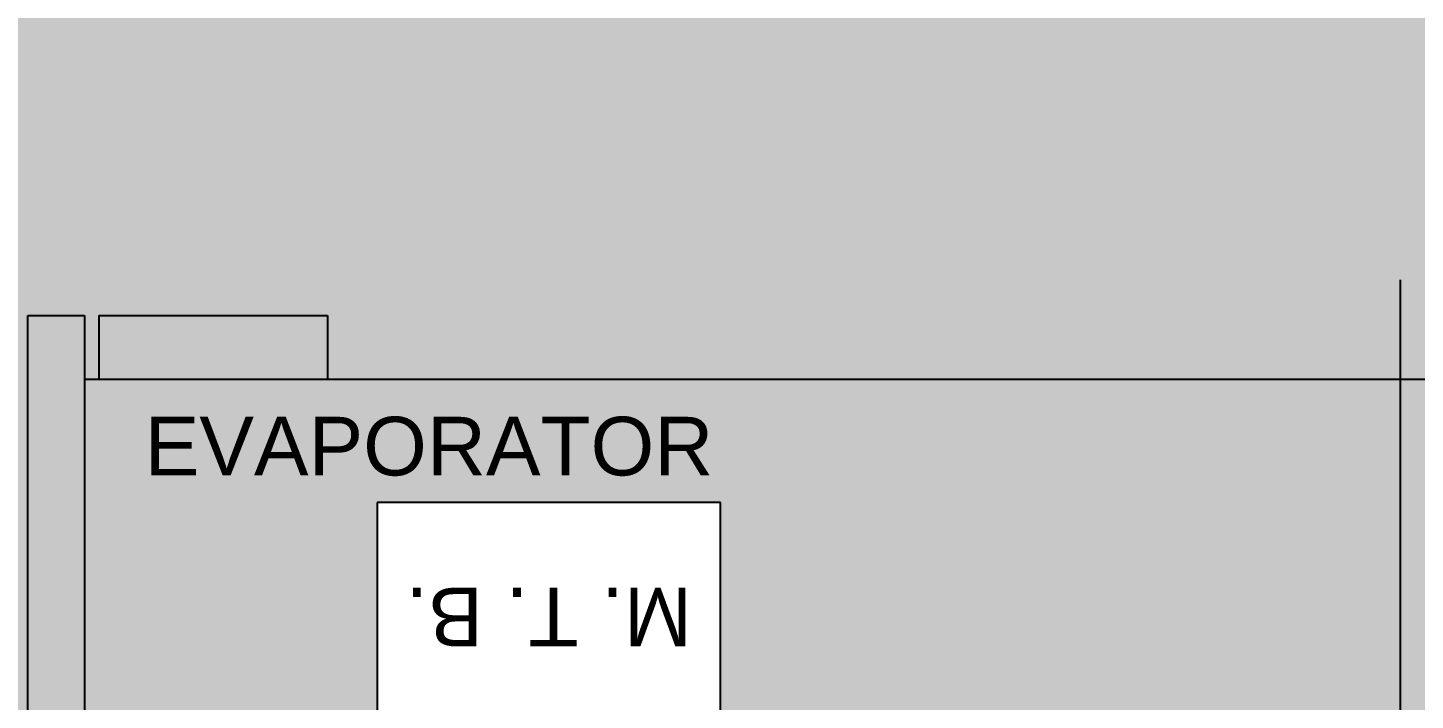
# Model space of a CAD drawing. Extents: x -18489 to 195597, y -1599 to 112111.
# Drawn here: x -14792.1 to -14545.8, y 3130.6 to 3249.9 of the extents above; entities that cross this region are included whole.
import ezdxf

# ---------------------------------------------------------------- set-up
doc = ezdxf.new("R2010")
doc.units = 0
doc.header["$LTSCALE"] = 100
for name, color, linetype in [('188K-SM-03-F10-MECH-EQ-Y2257103$0$0 Xref', 8, 'Continuous'), ('188K-SM-03-F10-MECH-EQ-Y2257103$0$M-EQU-FOUNDATION', 8, 'Continuous'), ('188K-SM-03-F10-MECH-EQ-Y2257103$0$Micron CUP L10 HVAC EQU$0$M-MECH-EQU', 136, 'Continuous'), ('188K-SM-03-F10-MECH-EQ-Y2257103$0$Micron CUP L10 HVAC EQU$0$M-PHASE1 AREA', 252, 'Continuous')]:
    doc.layers.add(name, color=color, linetype=linetype)
doc.styles.add('188K-SM-03-F10-MECH-EQ-Y2257103$0$Micron CUP L10 HVAC EQU$0$Standard', font='arial.ttf')

# ---------------------------------------------------------------- blocks, each defined once
blk = doc.blocks.new('188K-SM-03-F10-MECH-EQ-Y2257103$0$Micron CUP L10 HVAC EQU$0$A$C0c53ceb0')
at = {"layer": '188K-SM-03-F10-MECH-EQ-Y2257103$0$Micron CUP L10 HVAC EQU$0$M-PHASE1 AREA'}
for p, q in [((15946.39442, 22878.08583), (15946.39442, 19633.4986)), ((13510.46054, 22814.65005), (13611.15446, 22814.65005)), ((13510.46054, 19696.93438), (13510.46054, 22814.65005)), ((13611.15446, 22814.65005), (13611.15446, 21143.4106)), ((13636.52877, 22814.65005), (14042.51778, 22814.65005)), ((13636.52877, 22814.65005), (13636.52877, 22701.81891)), ((14042.51778, 22814.65005), (14042.51778, 22701.81891)), ((13611.15446, 22701.81891), (17156.19497, 22701.81891))]:
    blk.add_line(p, q, dxfattribs=at)
at = {"layer": '188K-SM-03-F10-MECH-EQ-Y2257103$0$Micron CUP L10 HVAC EQU$0$M-PHASE1 AREA', "insert": (13718.14891, 22634.89982), "char_height": 104.034676, "attachment_point": 1, "style": '188K-SM-03-F10-MECH-EQ-Y2257103$0$Micron CUP L10 HVAC EQU$0$Standard'}
blk.add_mtext('EVAPORATOR', dxfattribs=at)
blk.add_wipeout([(14739.87578, 22482.55675), (14130.89231, 22482.55675), (14130.89231, 22076.56777), (14739.87578, 22076.56777)]).dxf.layer = '188K-SM-03-F10-MECH-EQ-Y2257103$0$Micron CUP L10 HVAC EQU$0$M-PHASE1 AREA'
at = {"layer": '188K-SM-03-F10-MECH-EQ-Y2257103$0$Micron CUP L10 HVAC EQU$0$M-PHASE1 AREA'}
for p, q in [((14739.87578, 22482.55675), (14130.89231, 22482.55675)), ((14130.89231, 22482.55675), (14130.89231, 22076.56777)), ((14739.87578, 22076.56777), (14739.87578, 22482.55675))]:
    blk.add_line(p, q, dxfattribs=at)
at = {"layer": '188K-SM-03-F10-MECH-EQ-Y2257103$0$Micron CUP L10 HVAC EQU$0$M-PHASE1 AREA', "insert": (14435.38405, 22279.56226), "char_height": 104.034676, "attachment_point": 5, "rotation": 180, "style": '188K-SM-03-F10-MECH-EQ-Y2257103$0$Micron CUP L10 HVAC EQU$0$Standard'}
blk.add_mtext('M. T. B.', dxfattribs=at)
blk = doc.blocks.new('188K-SM-03-F10-MECH-EQ-Y2257103$0$Micron CUP L10 HVAC EQU')
at = {"layer": '188K-SM-03-F10-MECH-EQ-Y2257103$0$Micron CUP L10 HVAC EQU$0$M-MECH-EQU'}
blk.add_blockref('188K-SM-03-F10-MECH-EQ-Y2257103$0$Micron CUP L10 HVAC EQU$0$A$C0c53ceb0', (-206166.7, 2082.2), dxfattribs=at)
blk = doc.blocks.new('188K-SM-03-F10-MECH-EQ-Y2257103')
at = {"layer": '188K-SM-03-F10-MECH-EQ-Y2257103$0$M-EQU-FOUNDATION'}
h = blk.add_hatch(dxfattribs=at)
h.set_pattern_fill('AR-CONC', color=256, scale=0.1)
h.set_pattern_definition([(50, (4473.521, 709.199), (18.218467, -1.593909), [1.905, -20.955]), (355, (4473.521, 709.2), (-3.524342, 19.105685), [1.524, -16.764058]), (100.45144, (4475.04, 709.066), (14.694125, 17.511775), [1.619001, -17.809024]), (46.1842, (4473.521, 714.28), (27.107904, -4.204233), [2.8575, -31.4325]), (96.63556, (4475.78, 713.93), (23.740413, 24.742612), [2.428502, -26.71356]), (351.18415, (4473.52, 714.28), (23.740413, 24.742612), [2.285997, -25.145973]), (21, (4476.061, 713.009), (15.161439, -10.22652), [1.905, -20.955]), (326, (4476.061, 713.01), (6.180203, 18.418797), [1.524, -16.764]), (71.45144, (4477.325, 712.157), (21.341642, 8.192277), [1.619001, -17.808994]), (37.5, (4473.5214, 709.199), (0.3088603, 8.4555039), [0, -16.5608, 0, -17.018, 0, -16.8275]), (7.5, (4473.521, 709.199), (6.6819663, 10.0180575), [0, -9.7028, 0, -16.1798, 0, -6.4135]), (327.5, (4467.857, 709.199), (13.5590595, -0.5728744), [0, -6.35, 0, -19.812, 0, -26.289]), (317.5, (4465.317, 709.199), (14.812918, 2.542649), [0, -8.255, 0, -13.1572, 0, -18.669])])
h.paths.add_polyline_path([(-14928.15, 5602.46), (-14278.15, 5602.46), (-14278.15, 1902.46), (-14928.15, 1902.46)], flags=16)
h.paths.add_polyline_path([(-14933.15, 5607.46), (-14273.15, 5607.46), (-14273.15, 1897.46), (-14933.15, 1897.46)])
h = blk.add_hatch(dxfattribs=at)
h.set_pattern_fill('AR-CONC', color=256, scale=0.3)
h.set_pattern_definition([(50, (4473.52, 709.2), (54.6554, -4.78173), [5.715, -62.865]), (355, (4473.52, 709.2), (-10.57303, 57.31705), [4.572, -50.29218]), (100.45144, (4478.076, 708.8), (44.08237, 52.53533), [4.857, -53.42707]), (46.1842, (4473.52, 724.44), (81.32371, -12.6127), [8.5725, -94.2975]), (96.63556, (4480.3, 723.39), (71.22124, 74.22784), [7.2855, -80.14068]), (351.18415, (4473.52, 724.44), (71.22124, 74.22784), [6.858, -75.43792]), (21, (4481.14, 720.63), (45.48432, -30.67956), [5.715, -62.865]), (326, (4481.14, 720.63), (18.54061, 55.25639), [4.572, -50.292]), (71.45144, (4484.93, 718.07), (64.02493, 24.57683), [4.857, -53.42698]), (37.5, (4473.521, 709.2), (0.926581, 25.366512), [0, -49.6824, 0, -51.054, 0, -50.4825]), (7.5, (4473.52, 709.2), (20.0459, 30.054172), [0, -29.1084, 0, -48.5394, 0, -19.2405]), (327.5, (4456.529, 709.2), (40.677179, -1.718623), [0, -19.05, 0, -59.436, 0, -78.867]), (317.5, (4448.91, 709.2), (44.438754, 7.62795), [0, -24.765, 0, -39.4716, 0, -56.007])])
h.paths.add_polyline_path([(-14918.15, 5592.46), (-14288.15, 5592.46), (-14288.15, 1912.46), (-14918.15, 1912.46)])
at = {"layer": '188K-SM-03-F10-MECH-EQ-Y2257103$0$0 Xref', "xscale": 0.1, "yscale": 0.1, "zscale": 0.1}
blk.add_blockref('188K-SM-03-F10-MECH-EQ-Y2257103$0$Micron CUP L10 HVAC EQU', (4473.52, 709.2), dxfattribs=at)

msp = doc.modelspace()

# ---------------------------------------------------------------- block references
msp.add_blockref('188K-SM-03-F10-MECH-EQ-Y2257103', (0, 0))

doc.saveas('drawing.dxf')
